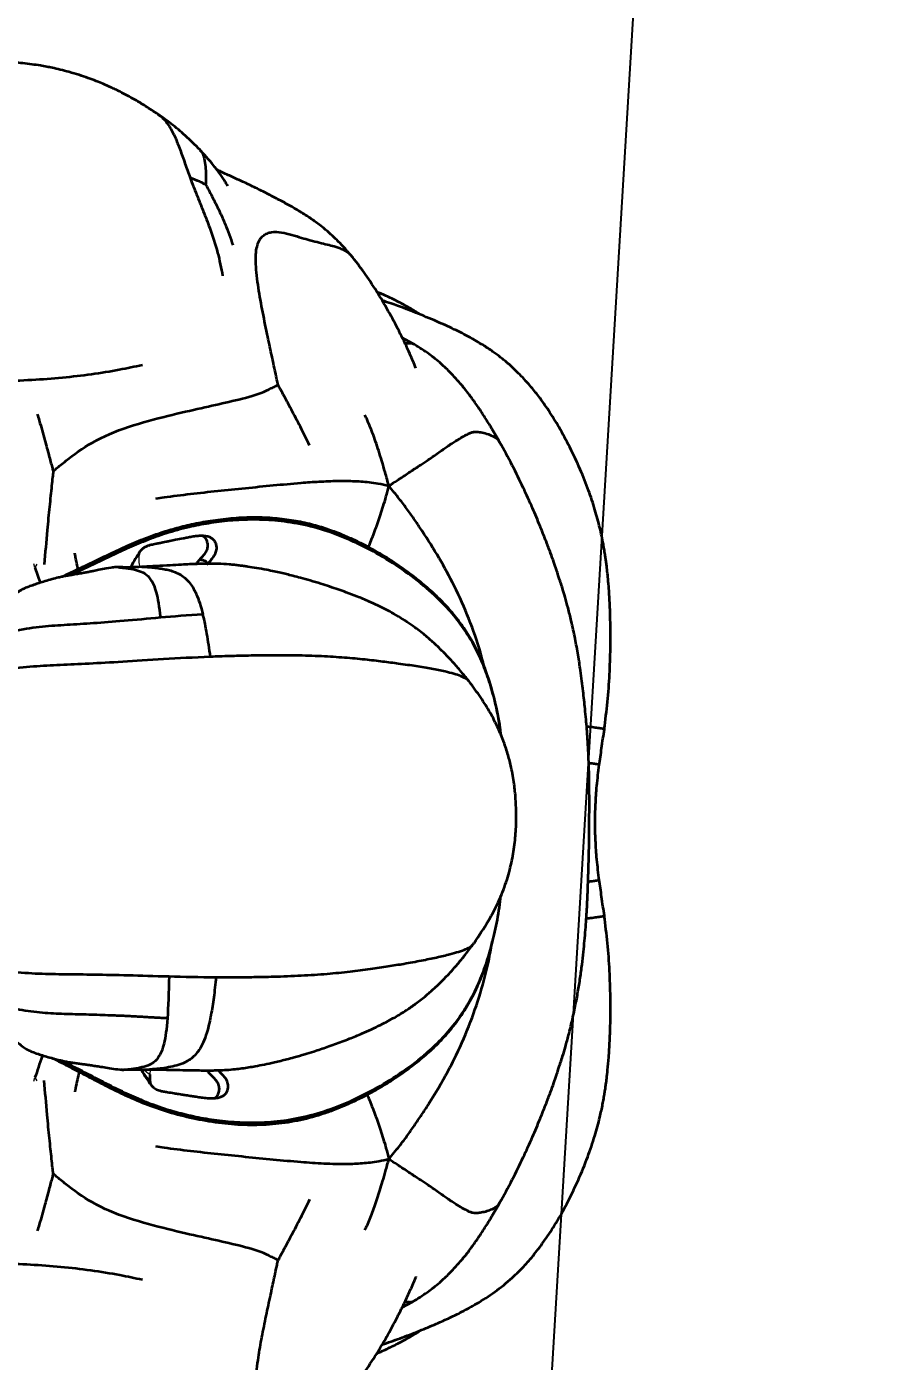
# Model space of a CAD drawing. Header units: millimetres. Extents: x 6622 to 532820, y 3370 to 359312.
# Drawn here: x 458903.9 to 459124.3, y 315554.9 to 315897.8 of the extents above; entities that cross this region are included whole.
import ezdxf
from ezdxf import colors
from ezdxf.entities.mleader import LeaderData, LeaderLine
from ezdxf.math import Vec2, Vec3

# ---------------------------------------------------------------- set-up
doc = ezdxf.new("R2010")
doc.units = ezdxf.units.MM
doc.styles.get("Standard").update_dxf_attribs({"font": 'txt', "bigfont": 'gbcbig.shx'})

# ---------------------------------------------------------------- blocks, each defined once
blk = doc.blocks.new('A$C7F547E15')
at = {"color": 2, "linetype": 'Continuous', "lineweight": 18}
for p, q in [((161.63, 185.22), (162.72, 184.87)), ((162.72, 184.87), (161.72, 184.31)), ((326.59, 184.87), (327.68, 185.22)), ((327.59, 184.31), (326.59, 184.87)), ((163.94, 149.89), (165.12, 150.67)), ((326.72, 154.1), (327.92, 153.38))]:
    blk.add_line(p, q, dxfattribs=at)
at = {"color": 2, "linetype": 'Continuous', "lineweight": 35}
for p, q in [((326.59, 184.87), (321.64, 183.19)), ((326.61, 159.08), (326.6, 159.23)), ((326.61, 156.6), (326.61, 159.27)), ((165.2, 156.45), (165.29, 153.79)), ((165.3, 154.92), (165.3, 153.79)), ((326.6, 156.6), (326.56, 157.73)), ((165.39, 147.5), (165.38, 148.11)), ((89.07, 66.85), (90.78, 63.56)), ((398.53, 63.56), (400.26, 66.87)), ((205.79, 43.96), (205.94, 43.89)), ((289.82, 45.36), (289.96, 45.43))]:
    blk.add_line(p, q, dxfattribs=at)
for points, knots in [([(472.14, 145.38), (473.02, 146.7), (474.62, 149.08), (476.58, 152.39), (477.98, 154.92), (478.97, 156.81), (479.73, 158.34), (480.44, 159.82), (481.15, 161.36), (481.93, 163.14), (482.8, 165.27), (483.78, 167.86), (484.77, 170.77), (485.66, 173.78), (486.41, 176.64), (486.95, 179.03), (487.38, 181.15), (487.76, 183.31), (488.15, 185.87), (488.59, 189.45), (488.96, 193.93), (489.21, 199.42), (489.35, 207.22), (489.32, 216.93), (488.99, 227.72), (488.44, 237.15), (487.68, 245.82), (486.61, 254.66), (485.14, 264.47), (484.08, 271.37), (483.51, 275.02)], [0, 0, 0, 0, 0.036075, 0.065313, 0.087292, 0.101905, 0.11406, 0.126682, 0.139766, 0.153305, 0.171991, 0.193292, 0.217188, 0.243042, 0.26539, 0.285041, 0.299039, 0.314501, 0.33407, 0.356904, 0.394747, 0.43376, 0.479357, 0.568852, 0.650552, 0.719804, 0.779041, 0.844443, 0.91786, 1, 1, 1, 1]), ([(97.77, 150.36), (98.29, 152.76), (99.43, 158.11), (100.85, 166.91), (101.95, 176.52), (102.66, 186.29), (103.04, 196.09), (103.21, 205.92), (103.29, 215.73), (103.5, 225.5), (103.74, 231.87), (103.85, 235.05)], [0, 0, 0, 0, 0.091735, 0.205241, 0.318759, 0.432297, 0.545844, 0.659392, 0.772941, 0.886443, 1, 1, 1, 1]), ([(391.54, 150.37), (391.02, 152.81), (389.89, 158.1), (388.5, 166.72), (387.4, 176.13), (386.66, 186.01), (386.28, 195.89), (386.12, 205.89), (386.03, 213.34), (385.95, 218.6), (385.9, 221.42), (385.84, 224.33), (385.75, 227.48), (385.63, 231.09), (385.52, 233.65), (385.46, 235.05)], [0, 0, 0, 0, 0.093598, 0.202502, 0.312627, 0.42695, 0.547387, 0.655638, 0.773755, 0.806211, 0.838966, 0.872201, 0.90814, 0.949742, 1, 1, 1, 1]), ([(189.73, 207.75), (189.65, 207.57), (189.48, 207.22), (189.24, 206.69), (189.01, 206.15), (188.8, 205.61), (188.59, 205.07), (188.4, 204.53), (188.21, 203.99), (188.03, 203.44), (187.85, 202.89), (187.67, 202.33), (187.5, 201.76), (187.33, 201.19), (187.16, 200.63), (186.99, 200.06), (186.83, 199.5), (186.68, 198.94), (186.52, 198.38), (186.37, 197.81), (185.96, 196.22), (185.33, 193.59), (184.61, 189.88), (184.03, 186.16), (183.63, 182.51), (183.39, 178.94), (183.25, 175.46), (183.16, 171.96), (183.06, 168.46), (182.96, 164.94), (182.87, 162.07), (182.78, 159.84), (182.72, 158.26), (182.65, 156.68), (182.57, 155.09), (182.49, 153.5), (182.4, 151.91), (182.31, 150.31), (182.22, 148.71), (182.13, 147.11), (182.03, 145.51), (181.95, 143.91), (181.89, 142.85), (181.86, 142.31)], [0, 0, 0, 0, 0.009014, 0.017986, 0.026887, 0.035709, 0.044462, 0.053171, 0.061873, 0.070615, 0.079448, 0.088393, 0.097403, 0.106419, 0.115392, 0.124315, 0.133197, 0.142046, 0.15087, 0.159679, 0.168491, 0.225631, 0.28284, 0.339967, 0.397145, 0.45019, 0.50314, 0.556101, 0.609182, 0.662198, 0.715181, 0.738874, 0.762564, 0.786267, 0.810001, 0.833779, 0.857595, 0.881419, 0.905224, 0.928994, 0.952715, 0.976383, 1, 1, 1, 1]), ([(310.45, 144.56), (310.08, 148.78), (309.32, 156.56), (308.6, 166.24), (308.1, 174.62), (307.61, 182.4), (306.46, 190.65), (304.46, 198.7), (302.31, 205.11), (301.23, 207.92), (300.3, 209.68)], [0, 0, 0, 0, 1, 2, 3, 4, 5, 6, 6.5, 7, 7, 7, 7]), ([(326.62, 159.09), (326.5, 160.04), (326.29, 161.81), (325.79, 164.11), (325.45, 165.83), (325.23, 166.93), (325.09, 167.66), (324.95, 168.41), (324.72, 169.61), (324.43, 171.29), (324.12, 173.14), (323.85, 174.75), (323.59, 176.15), (323.26, 177.6), (322.78, 179.49), (322.18, 181.52), (321.55, 183.49), (320.98, 185.19), (320.42, 186.75), (319.89, 188.09), (319.38, 189.18), (318.82, 190.12), (318.18, 191.04), (317.32, 192.13), (316.07, 193.59), (314.29, 195.6), (312.82, 197.2), (311.98, 198.11)], [0, 0, 0, 0, 0.037902, 0.069758, 0.093728, 0.108438, 0.114809, 0.124026, 0.144895, 0.173321, 0.204843, 0.23714, 0.272827, 0.313635, 0.3841, 0.465233, 0.535389, 0.606393, 0.669536, 0.720186, 0.760608, 0.789678, 0.816963, 0.846534, 0.883963, 0.934036, 1, 1, 1, 1]), ([(178.46, 195.78), (177.81, 195.02), (176.5, 193.47), (174.84, 191.45), (173.39, 189.71), (172.3, 188.26), (171.56, 186.98), (170.97, 185.64), (170.44, 184.18), (169.89, 182.48), (169.32, 180.53), (168.83, 178.76), (168.4, 177.12), (168.04, 175.6), (167.74, 174.09), (167.51, 172.56), (167.29, 170.96), (167.1, 169.56), (166.93, 168.29), (166.74, 166.97), (166.51, 165.38), (166.22, 163.53), (165.88, 161.41), (165.43, 158.98), (165.28, 157.19), (165.2, 156.27)], [0, 0, 0, 0, 0.050237, 0.101949, 0.150308, 0.200001, 0.242003, 0.282614, 0.3322, 0.395644, 0.47105, 0.554612, 0.616154, 0.668298, 0.711802, 0.748525, 0.780096, 0.806851, 0.829358, 0.848537, 0.872858, 0.897688, 0.928179, 0.962965, 1, 1, 1, 1]), ([(169.89, 182.43), (169.79, 182.47), (167.33, 183.36), (164.98, 184.13), (162.72, 184.87)], [0, 0, 0, 0, 0.042353, 1, 1, 1, 1]), ([(131.86, 179.01), (131.43, 179.12), (130.41, 179.4), (128.68, 179.87), (126.61, 180.42), (124.34, 181.03), (120.61, 182.05), (116.92, 183.05), (114.19, 183.91), (113.49, 184.14)], [0, 0, 0, 0, 0.066157, 0.161566, 0.273244, 0.396298, 0.527808, 0.879927, 1, 1, 1, 1]), ([(131.86, 179.01), (132.51, 179.08), (134.08, 179.25), (136.72, 179.53), (139.87, 179.86), (143.32, 180.21), (146.99, 180.58), (153.17, 181.18), (158.11, 181.57), (161.77, 181.86)], [0, 0, 0, 0, 0.065237, 0.157894, 0.264484, 0.380412, 0.503577, 0.632399, 1, 1, 1, 1]), ([(357.46, 179.01), (356.81, 179.08), (355.23, 179.25), (352.59, 179.53), (349.45, 179.86), (346, 180.21), (342.33, 180.58), (336.15, 181.18), (331.2, 181.57), (327.54, 181.86)], [0, 0, 0, 0, 0.065228, 0.1578716, 0.2644462, 0.3803578, 0.5035048, 0.6323083, 1, 1, 1, 1]), ([(375.83, 184.14), (375.13, 183.92), (372.4, 183.05), (368.71, 182.05), (364.98, 181.03), (362.71, 180.42), (360.64, 179.87), (358.91, 179.4), (357.88, 179.13), (357.46, 179.01)], [0, 0, 0, 0, 0.120069, 0.47219, 0.603701, 0.726755, 0.838433, 0.933842, 1, 1, 1, 1]), ([(104.1, 106.78), (104.19, 106.96), (104.53, 107.63), (105.44, 109.38), (107.24, 113.19), (109.08, 120.43), (110.97, 128.93), (113.2, 138.81), (116.39, 151.66), (120.91, 164.26), (126.1, 171.89), (129.39, 176.1), (131.03, 178.06), (131.68, 178.81), (131.86, 179.01)], [0, 0, 0, 0, 0.25, 0.5, 1, 2, 3, 4, 5, 6, 7, 7.5, 7.75, 8, 8, 8, 8]), ([(168.88, 178.92), (168.88, 178.91), (168.56, 178.33), (167.76, 176.8), (166.38, 174.11), (164.68, 170.77), (162.79, 167.18), (160.82, 163.44), (158.83, 159.55), (156.48, 154.64), (153.88, 148.52), (151.36, 141.04), (149.42, 133.1), (148.07, 124.93), (147.47, 116.7), (147.71, 108.55), (148.84, 100.58), (150.54, 94.15), (152.21, 89.35), (153.43, 86.24), (154.5, 83.79), (155.45, 81.75), (156.47, 79.65), (157.83, 77.05), (159.84, 73.49), (162.54, 69.17), (165.87, 64.44), (169.45, 59.91), (173.23, 55.73), (177.6, 51.64), (182.74, 47.74), (188.77, 44.17), (195.42, 41.19), (201.48, 39.07), (205.39, 38.16), (206.79, 37.84)], [0, 0, 0, 0, 0.000199, 0.012416, 0.032498, 0.056846, 0.082842, 0.109256, 0.136394, 0.164633, 0.209895, 0.256458, 0.303643, 0.351368, 0.398083, 0.44352, 0.48858, 0.533169, 0.555101, 0.574328, 0.589465, 0.600342, 0.612467, 0.629007, 0.650207, 0.681892, 0.715935, 0.748967, 0.781121, 0.812721, 0.851974, 0.89158, 0.932272, 0.97578, 1, 1, 1, 1]), ([(168.19, 176.21), (167.88, 175.59), (166.65, 173.2), (164.56, 169.04), (161.76, 163.77), (158.98, 158.3), (156.24, 152.42), (153.61, 145.86), (151.51, 139.13), (149.93, 132.28), (148.82, 125.43), (148.21, 117.98), (148.31, 110.03), (149.31, 101.68), (151.43, 93.09), (154.64, 84.44), (158.84, 75.88), (163.93, 67.6), (169.16, 60.61), (174.37, 54.88), (179.49, 50.31), (184.89, 46.54), (190.48, 43.47), (196.17, 40.98), (202.56, 38.81), (209.7, 37.03), (215.99, 35.83), (219.92, 35.35), (221.2, 35.2)], [0, 0, 0, 0, 0.012197, 0.047739, 0.083009, 0.11876, 0.155836, 0.195121, 0.237551, 0.272128, 0.309515, 0.349417, 0.391511, 0.435753, 0.482395, 0.531428, 0.582391, 0.634681, 0.687656, 0.723427, 0.7602, 0.798816, 0.829632, 0.8626, 0.898273, 0.937222, 0.979577, 1, 1, 1, 1]), ([(272.71, 35.18), (273.47, 35.26), (277.21, 35.66), (283.71, 37.03), (292.01, 39.37), (299.7, 42.57), (305.96, 46.16), (310.98, 49.85), (315, 53.39), (318.79, 57.3), (322.29, 61.42), (325.39, 65.47), (327.96, 69.16), (330.01, 72.37), (331.59, 75.05), (332.77, 77.16), (333.71, 78.94), (334.7, 80.92), (335.98, 83.63), (337.54, 87.29), (339.16, 91.75), (340.64, 96.86), (341.79, 102.54), (342.5, 108.7), (342.7, 115.23), (342.35, 121.92), (341.53, 128.42), (340.41, 134.46), (339.06, 139.9), (337.56, 144.8), (335.69, 149.94), (333.47, 155.25), (330.91, 160.74), (328.41, 165.87), (326.45, 170.03), (324.94, 173.26), (324.13, 174.98), (323.68, 175.88), (323.61, 176.02)], [0, 0, 0, 0, 0.0123533, 0.0605575, 0.1070856, 0.1520147, 0.1958868, 0.224977, 0.254279, 0.2840973, 0.3146581, 0.3430732, 0.3676002, 0.3882521, 0.4050829, 0.4181657, 0.427576, 0.4377267, 0.4540617, 0.4761441, 0.5019173, 0.5305767, 0.5617401, 0.5951447, 0.6304838, 0.6672832, 0.7040738, 0.7378647, 0.7688781, 0.7976573, 0.824665, 0.8626871, 0.8987567, 0.9330928, 0.9658929, 0.981792, 0.9971877, 1, 1, 1, 1]), ([(357.46, 179.01), (357.64, 178.81), (358.29, 178.06), (359.93, 176.1), (363.22, 171.89), (368.4, 164.26), (372.93, 151.66), (376.12, 138.81), (378.35, 128.93), (380.24, 120.43), (382.07, 113.19), (383.88, 109.38), (384.79, 107.63), (385.13, 106.96), (385.22, 106.78)], [0, 0, 0, 0, 0.25, 0.5, 1, 2, 3, 4, 5, 6, 7, 7.5, 7.75, 8, 8, 8, 8]), ([(164.61, 170.66), (164.48, 170.69), (163.42, 170.95), (161.41, 171.39), (159.38, 171.84), (158.29, 172.05), (158.15, 172.08)], [0, 0, 0, 0, 0.059641, 0.488411, 0.934112, 1, 1, 1, 1]), ([(272.64, 35.16), (274.42, 35.4), (278.63, 35.98), (284.96, 37.39), (291.43, 39.32), (297.21, 41.61), (302.9, 44.48), (308.42, 48.06), (313.71, 52.45), (319.11, 58), (324.58, 64.8), (329.96, 72.89), (334.45, 81.3), (337.96, 89.84), (340.38, 98.35), (341.67, 106.66), (342.05, 114.6), (341.7, 122.06), (340.83, 128.95), (339.49, 135.85), (337.62, 142.65), (335.23, 149.29), (332.69, 155.27), (330.1, 160.83), (327.49, 166.19), (325.52, 170.48), (324.35, 172.97), (324.03, 173.65)], [0, 0, 0, 0, 0.029489, 0.069774, 0.106673, 0.140773, 0.172647, 0.21259, 0.250626, 0.287625, 0.342419, 0.396505, 0.449219, 0.499935, 0.548179, 0.59394, 0.63748, 0.678753, 0.717424, 0.753188, 0.797075, 0.837709, 0.876059, 0.913038, 0.949519, 0.986281, 1, 1, 1, 1]), ([(326.01, 170.96), (326.61, 171.1), (328.16, 171.46), (329.88, 171.83), (331.01, 172.05), (331.17, 172.08)], [0, 0, 0, 0, 0.343196, 0.904162, 1, 1, 1, 1]), ([(326.57, 159.58), (326.57, 159.72), (326.57, 159.94), (326.5, 160.08), (326.47, 160.13)], [0, 0, 0, 0, 0.638541, 1, 1, 1, 1]), ([(326.56, 157.73), (326.6, 158.16), (326.64, 158.64), (326.61, 159.05), (326.61, 159.08)], [0, 0, 0, 0, 0.9098016, 1, 1, 1, 1]), ([(165.3, 154.92), (165.25, 155.35), (165.18, 155.87), (165.21, 156.33), (165.21, 156.42)], [0, 0, 0, 0, 0.811505, 1, 1, 1, 1]), ([(165.23, 156.77), (165.22, 156.9), (165.21, 157.12), (165.28, 157.27), (165.31, 157.32)], [0, 0, 0, 0, 0.633278, 1, 1, 1, 1]), ([(181.86, 142.31), (178.26, 142.58), (173.13, 143.32), (169.4, 144.89), (167.41, 146.72), (166.4, 149.03), (165.78, 151.52), (165.46, 153.53), (165.35, 154.47), (165.3, 154.92)], [0, 0, 0, 0, 1, 2, 3, 4, 5, 5.5, 6, 6, 6, 6]), ([(326.56, 157.73), (326.53, 157.29), (326.45, 156.34), (326.2, 154.32), (325.67, 151.81), (324.74, 149.47), (322.81, 147.56), (319.14, 145.87), (314.04, 144.95), (310.45, 144.56)], [0, 0, 0, 0, 0.5, 1, 2, 3, 4, 5, 6, 6, 6, 6]), ([(326.73, 150.64), (326.68, 151.76), (326.59, 153.84), (326.6, 155.73), (326.61, 156.6)], [0, 0, 0, 0, 0.538653, 1, 1, 1, 1]), ([(165.14, 150.68), (164.29, 150.18), (162.71, 149.25), (161.04, 148.05), (160.27, 147.5)], [0, 0, 0, 0, 0.535458, 1, 1, 1, 1]), ([(165.29, 153.79), (165.33, 152.87), (165.4, 150.96), (165.39, 148.81), (165.39, 147.71)], [0, 0, 0, 0, 0.483682, 1, 1, 1, 1]), ([(289.96, 45.41), (291.29, 46.47), (293.7, 48.4), (296.83, 51.2), (299.22, 53.5), (301.08, 55.4), (302.58, 57.01), (303.91, 58.53), (305.19, 60.05), (306.61, 61.86), (308.23, 64.08), (309.97, 66.7), (311.61, 69.43), (313.06, 72.12), (314.39, 74.8), (315.81, 77.91), (317.21, 81.28), (318.46, 84.58), (319.51, 87.52), (320.42, 90.23), (321.39, 93.24), (322.32, 96.35), (323.16, 99.34), (323.83, 101.88), (324.36, 103.99), (324.84, 106), (325.3, 108.11), (325.85, 110.78), (326.37, 113.65), (326.74, 115.98), (327.01, 117.85), (327.18, 119.18), (327.36, 120.75), (327.58, 123.02), (327.75, 125.86), (327.78, 128.59), (327.74, 130.58), (327.7, 131.99), (327.65, 133.5), (327.56, 135.46), (327.42, 138.15), (327.21, 141.71), (326.99, 145.94), (326.82, 148.99), (326.73, 150.56)], [0, 0, 0, 0, 0.044461, 0.080463, 0.10828, 0.129648, 0.148488, 0.165208, 0.182679, 0.202664, 0.227038, 0.254864, 0.283674, 0.308619, 0.333105, 0.35986, 0.395298, 0.426126, 0.448567, 0.472852, 0.497337, 0.527122, 0.553172, 0.573906, 0.591728, 0.606604, 0.625326, 0.647115, 0.678354, 0.708563, 0.723712, 0.738729, 0.753272, 0.767935, 0.797538, 0.823294, 0.835109, 0.846568, 0.858166, 0.873667, 0.895522, 0.924826, 0.961054, 1, 1, 1, 1]), ([(326.72, 150.56), (326.72, 150.42), (326.76, 149.62), (326.67, 148.15), (326.47, 146.19), (326.19, 144.3), (325.88, 142.5), (325.43, 140.69), (324.72, 138.89), (323.6, 137.09), (322.15, 135.52), (320.28, 134.16), (318.02, 132.99), (315.13, 131.88), (312.7, 131.23), (311.44, 130.9)], [0, 0, 0, 0, 0.01672, 0.093432, 0.17143, 0.249835, 0.32813, 0.40635, 0.497733, 0.589801, 0.683517, 0.756107, 0.832012, 0.912735, 1, 1, 1, 1]), ([(331.69, 151.14), (330.9, 151.66), (329.18, 152.78), (327.56, 153.65), (326.69, 154.11)], [0, 0, 0, 0, 0.464531, 1, 1, 1, 1]), ([(330.37, 151.51), (330.57, 151.49), (330.96, 151.44), (331.4, 151.33), (331.59, 151.19), (331.66, 151.14)], [0, 0, 0, 0, 0.39952, 0.771013, 1, 1, 1, 1]), ([(336.7, 131.24), (336.7, 131.51), (336.7, 131.99), (336.61, 133.02), (336.43, 134.32), (336.13, 135.88), (335.79, 137.6), (335.44, 139.43), (335.06, 141.3), (334.78, 142.7), (334.57, 143.75), (334.35, 144.82), (334.09, 146.09), (333.83, 147.33), (333.55, 148.45), (333.19, 149.39), (332.58, 150.35), (332.01, 150.86), (331.68, 151.15)], [0, 0, 0, 0, 0.0692, 0.126262, 0.21691, 0.290799, 0.356705, 0.46765, 0.551455, 0.59697, 0.635477, 0.67402, 0.721023, 0.783723, 0.821232, 0.865662, 0.922361, 1, 1, 1, 1]), ([(140.68, 146.1), (140.55, 145.2), (140.03, 141.62), (139.22, 134.95), (138.25, 126.21), (137.34, 117.29), (136.48, 108.31), (135.67, 99.88), (135.14, 91.95), (134.99, 86.2), (135.11, 82.1), (135.25, 79.63), (135.51, 77.05), (135.9, 74.2), (136.36, 72.25), (136.62, 71.18)], [0, 0, 0, 0, 0.038765, 0.15485, 0.270429, 0.385325, 0.49973, 0.614584, 0.712848, 0.814023, 0.846974, 0.880796, 0.916061, 0.954153, 1, 1, 1, 1]), ([(160.27, 147.5), (160.04, 147.28), (159.61, 146.88), (159, 146.03), (158.54, 144.95), (158.28, 143.59), (158.04, 142.03), (157.77, 140.37), (157.52, 138.82), (157.31, 137.53), (157.1, 136.17), (156.86, 134.65), (156.62, 133.03), (156.4, 131.61), (156.24, 130.38), (156.13, 129.37), (156.07, 128.31), (156.09, 127.73), (156.1, 127.41)], [0, 0, 0, 0, 0.056135, 0.101187, 0.170193, 0.22511, 0.273719, 0.355498, 0.415442, 0.453719, 0.510199, 0.587187, 0.65934, 0.743446, 0.791613, 0.84713, 0.914433, 1, 1, 1, 1]), ([(161.57, 147.92), (161.37, 147.89), (160.99, 147.83), (160.55, 147.7), (160.37, 147.55), (160.3, 147.5)], [0, 0, 0, 0, 0.398727, 0.769496, 1, 1, 1, 1]), ([(165.37, 148.14), (165.35, 146.67), (165.31, 143.74), (165.22, 139.48), (165.13, 135.6), (165.08, 132.36), (165.05, 129.78), (165.06, 127.74), (165.11, 125.62), (165.22, 123.18), (165.45, 120.64), (165.73, 118.29), (166.07, 116.09), (166.48, 113.72), (166.96, 111.23), (167.56, 108.41), (168.14, 105.97), (168.68, 103.85), (169.37, 101.28), (170.21, 98.39), (171.09, 95.55), (171.87, 93.16), (172.63, 90.93), (173.73, 87.83), (175.14, 84.08), (176.75, 80.14), (178.24, 76.78), (179.94, 73.24), (181.95, 69.46), (184.23, 65.73), (186.64, 62.27), (189.07, 59.17), (191.57, 56.35), (193.63, 54.23), (195.4, 52.52), (197.14, 50.9), (199.44, 48.89), (202.37, 46.48), (204.59, 44.84), (205.8, 43.94)], [0, 0, 0, 0, 0.036732, 0.073058, 0.105139, 0.13144, 0.152251, 0.169162, 0.183649, 0.205525, 0.228204, 0.247593, 0.269095, 0.290206, 0.321902, 0.353857, 0.372934, 0.389797, 0.409535, 0.438681, 0.463343, 0.482211, 0.500507, 0.521321, 0.563254, 0.599327, 0.627066, 0.655742, 0.698162, 0.735685, 0.767458, 0.805332, 0.839899, 0.868185, 0.883001, 0.902685, 0.928577, 0.96096, 1, 1, 1, 1]), ([(195, 126.68), (192.78, 126.93), (188.44, 127.4), (182.82, 128.28), (178.21, 129.3), (174.68, 130.47), (172.06, 131.76), (170.18, 133.14), (168.82, 134.61), (167.65, 136.4), (166.77, 138.59), (166.17, 141.27), (165.75, 143.66), (165.51, 145.6), (165.4, 146.7), (165.39, 147.34), (165.39, 147.5)], [0, 0, 0, 0, 0.095264, 0.185976, 0.26891, 0.344436, 0.414727, 0.481658, 0.546717, 0.610894, 0.706006, 0.801073, 0.896501, 0.941045, 0.984755, 1, 1, 1, 1]), ([(352.7, 71.18), (352.96, 72.31), (353.45, 74.36), (353.85, 77.36), (354.09, 80.08), (354.23, 82.69), (354.28, 85.24), (354.26, 88.87), (354.07, 93.59), (353.59, 100.42), (352.84, 108.31), (351.97, 117.29), (351.07, 126.21), (350.09, 134.95), (349.28, 141.62), (348.77, 145.2), (348.64, 146.1)], [0, 0, 0, 0, 0.048312, 0.088311, 0.125433, 0.161077, 0.195816, 0.229868, 0.308409, 0.385434, 0.500285, 0.614686, 0.729579, 0.845154, 0.961236, 1, 1, 1, 1]), ([(472.12, 145.43), (471.95, 145.16), (471.43, 144.36), (470.17, 143.1), (468, 141.5), (464.89, 139.87), (460.79, 138.24), (456.36, 136.71), (453.25, 135.6), (451.71, 135.05)], [0, 0, 0, 0, 0.068644, 0.203896, 0.330407, 0.507584, 0.675678, 0.83884, 1, 1, 1, 1]), ([(460.66, 131.83), (462.2, 133.38), (465.16, 136.34), (468.97, 140.94), (471.15, 143.99), (472.17, 145.43)], [0, 0, 0, 0, 0.366751, 0.701494, 1, 1, 1, 1]), ([(327.67, 132.93), (327.69, 132.92), (328.24, 132.72), (328.68, 132.31), (329.11, 131.91)], [0, 0, 0, 0, 0.036185, 1, 1, 1, 1]), ([(451.71, 135.05), (449.93, 134.37), (446.39, 133.01), (441, 130.79), (434.81, 128.4), (427.94, 126.08), (422.71, 125.08), (420.22, 124.6)], [0, 0, 0, 0, 0.178162, 0.354883, 0.528191, 0.775015, 1, 1, 1, 1]), ([(449.52, 130.04), (449.6, 130.2), (449.89, 130.78), (450.64, 132.35), (451.28, 133.88), (451.71, 135.05)], [0, 0, 0, 0, 0.25, 0.5, 1, 1, 1, 1]), ([(156.11, 127.37), (156.11, 127.34), (156.1, 127.2), (156.23, 126.92), (156.51, 126.57), (157.09, 126.12), (157.85, 125.79), (158.73, 125.63), (159.46, 125.62), (160.2, 125.76), (161.25, 126.18), (162.38, 127.15), (163.62, 128.36), (164.49, 129.24), (165.04, 129.47), (165.06, 129.48)], [0, 0, 0, 0, 0.008982, 0.050219, 0.095129, 0.144317, 0.252082, 0.309605, 0.369162, 0.431641, 0.499038, 0.655634, 0.829834, 0.99291, 1, 1, 1, 1]), ([(297.86, 128.48), (300.48, 128.84), (304.2, 129.41), (308.58, 130.24), (310.53, 130.67), (311.44, 130.9)], [0, 0, 0, 0, 0.5, 0.75, 1, 1, 1, 1]), ([(327.45, 129.7), (328.02, 129.17), (329.11, 128.17), (330.66, 126.97), (332.13, 126.47), (333.2, 126.45), (333.96, 126.6), (334.61, 126.84), (335.14, 127.18), (335.7, 127.69), (336.21, 128.5), (336.6, 129.64), (336.66, 130.7), (336.7, 131.24)], [0, 0, 0, 0, 0.116242, 0.218995, 0.305008, 0.378566, 0.415033, 0.453506, 0.504965, 0.576239, 0.699572, 0.84667, 1, 1, 1, 1]), ([(329.11, 131.91), (329.08, 131.6), (328.98, 130.99), (328.63, 129.93), (328.16, 129.42), (327.74, 129.53), (327.65, 129.58)], [0, 0, 0, 0, 0.5, 1, 2, 2.25, 2.25, 2.25, 2.25]), ([(329.11, 131.91), (329.51, 131.55), (330.29, 130.86), (331.46, 129.88), (332.8, 129.33), (334.13, 129.31), (335.27, 129.64), (336.02, 130.1), (336.44, 130.53), (336.63, 130.85), (336.7, 131.08), (336.69, 131.19), (336.69, 131.21)], [0, 0, 0, 0, 0.184295, 0.355238, 0.499009, 0.626367, 0.745817, 0.855872, 0.905907, 0.9519, 0.995037, 1, 1, 1, 1]), ([(449.52, 130.04), (449.08, 129.79), (448, 129.2), (446.21, 128.24), (444.08, 127.15), (441.77, 126.01), (439.35, 124.87), (435.48, 123.14), (432.32, 122.08), (430.02, 121.31)], [0, 0, 0, 0, 0.0714543, 0.1721556, 0.2857872, 0.4072647, 0.5331029, 0.6613697, 1, 1, 1, 1]), ([(448.97, 122.87), (449.6, 123.24), (451.95, 124.62), (456, 127.63), (459.17, 130.51), (460.87, 132.05)], [0, 0, 0, 0, 0.1469221, 0.5421094, 1, 1, 1, 1]), ([(460.62, 131.86), (460.48, 131.71), (460.09, 131.29), (458.88, 130.71), (456.86, 130.22), (454.22, 130), (451.99, 129.98), (450.43, 130.01), (449.79, 130.03), (449.52, 130.04)], [0, 0, 0, 0, 0.095782, 0.274844, 0.510229, 0.71302, 0.883274, 0.952304, 1, 1, 1, 1]), ([(156.1, 127.41), (156.16, 126.84), (156.28, 125.77), (156.7, 124.7), (157.15, 124.02), (157.7, 123.47), (158.57, 122.99), (159.56, 122.76), (160.6, 122.8), (161.58, 123.1), (162.27, 123.45), (162.94, 123.94), (163.72, 124.62), (164.43, 125.38), (164.97, 125.89), (165.11, 126.03)], [0, 0, 0, 0, 0.166074, 0.316993, 0.430827, 0.497321, 0.573226, 0.640472, 0.724165, 0.774574, 0.830887, 0.860726, 0.893676, 0.97286, 1, 1, 1, 1]), ([(195, 126.68), (195, 124.65), (194.98, 120.51), (195.04, 114.37), (195.2, 107.21), (195.5, 99.33), (196.04, 91.09), (196.77, 83.68), (197.61, 77.14), (198.48, 71.4), (199.39, 65.87), (200.35, 60.63), (201.37, 55.73), (202.3, 51.73), (203.18, 48.64), (204.01, 46.37), (204.88, 44.85), (205.5, 44.08), (205.78, 43.97), (205.79, 43.96)], [0, 0, 0, 0, 0.045514, 0.092728, 0.140973, 0.213605, 0.284211, 0.351442, 0.415361, 0.475907, 0.533051, 0.605925, 0.678192, 0.752563, 0.810302, 0.87014, 0.93245, 0.995938, 1, 1, 1, 1]), ([(289.96, 45.43), (289.98, 45.43), (290.25, 45.56), (290.84, 46.35), (291.66, 47.9), (292.41, 50.2), (293.18, 53.32), (293.98, 57.34), (294.82, 62.28), (295.6, 67.55), (296.32, 73.11), (296.99, 78.87), (297.6, 85.44), (298.07, 92.87), (298.32, 101.12), (298.35, 109.01), (298.25, 116.17), (298.1, 122.31), (297.94, 126.45), (297.86, 128.48)], [0, 0, 0, 0, 0.004062, 0.06755, 0.12986, 0.189698, 0.247437, 0.321808, 0.394075, 0.466949, 0.524093, 0.584639, 0.648559, 0.715789, 0.786395, 0.859027, 0.907272, 0.954486, 1, 1, 1, 1]), ([(426.1, 82.78), (427.16, 83.67), (429.08, 85.29), (431.54, 87.67), (433.63, 89.89), (435.38, 91.92), (436.84, 93.79), (437.95, 95.31), (438.97, 96.78), (440.06, 98.46), (441.52, 100.84), (443.05, 103.51), (444.78, 106.73), (446.62, 110.24), (448.48, 113.98), (450.28, 117.76), (451.99, 121.52), (453.3, 124.38), (454.11, 126.04), (454.35, 126.54)], [0, 0, 0, 0, 0.072698, 0.132204, 0.180523, 0.235495, 0.278155, 0.312267, 0.346075, 0.382848, 0.424806, 0.509253, 0.595739, 0.671923, 0.753317, 0.837212, 0.903989, 0.971209, 1, 1, 1, 1]), ([(63.32, 82.7), (62.91, 83.05), (62.13, 83.72), (61.2, 84.9), (60.52, 86.13), (60.02, 87.39), (59.55, 88.96), (59.05, 90.9), (58.44, 93.47), (57.72, 96.28), (56.88, 99.28), (55.9, 102.39), (55.05, 105.71), (54.9, 108.44), (55.41, 110.38), (56.19, 111.66), (57.45, 112.71), (59.23, 113.48), (61.6, 113.92), (64.59, 113.99), (68.13, 113.74), (72.83, 113.14), (78.62, 112.13), (85.31, 110.79), (90.82, 109.63), (94.98, 108.74), (97.75, 108.14), (100.26, 107.6), (102.35, 107.15), (103.59, 106.89), (104.1, 106.78)], [0, 0, 0, 0, 0.04553, 0.086323, 0.121679, 0.152989, 0.181594, 0.226095, 0.268813, 0.312167, 0.346687, 0.384024, 0.423145, 0.462317, 0.482075, 0.502494, 0.524376, 0.548755, 0.576763, 0.609448, 0.646745, 0.687704, 0.753232, 0.820394, 0.88514, 0.913733, 0.940509, 0.964795, 0.985515, 1, 1, 1, 1]), ([(385.22, 106.78), (385.77, 106.9), (387.11, 107.18), (389.36, 107.67), (392.06, 108.25), (395.05, 108.89), (398.22, 109.57), (403.1, 110.6), (409.51, 111.91), (416.1, 113.09), (421.19, 113.74), (424.73, 113.99), (427.71, 113.92), (430.09, 113.48), (431.87, 112.71), (433.13, 111.66), (433.91, 110.38), (434.42, 108.44), (434.27, 105.71), (433.41, 102.39), (432.44, 99.28), (431.6, 96.28), (430.88, 93.48), (430.26, 90.9), (429.77, 88.96), (429.3, 87.39), (428.8, 86.13), (428.11, 84.9), (427.22, 83.75), (426.46, 83.1), (426.07, 82.77)], [0, 0, 0, 0, 0.015642, 0.038101, 0.064385, 0.093323, 0.124179, 0.156463, 0.235463, 0.313207, 0.354286, 0.391693, 0.424473, 0.452564, 0.477013, 0.49896, 0.519438, 0.539255, 0.578541, 0.617776, 0.655223, 0.689845, 0.733325, 0.776168, 0.8208, 0.849489, 0.880891, 0.91635, 0.957263, 1, 1, 1, 1]), ([(123.54, 96.67), (121.78, 97.53), (119.07, 98.85), (115.5, 100.7), (112.78, 102.12), (110.19, 103.5), (107.8, 104.77), (105.8, 105.86), (104.6, 106.51), (104.1, 106.78)], [0, 0, 0, 0, 0.262115, 0.406924, 0.548228, 0.683825, 0.810173, 0.921038, 1, 1, 1, 1]), ([(365.78, 96.67), (367.53, 97.53), (370.25, 98.85), (373.81, 100.7), (376.54, 102.13), (379.13, 103.5), (381.51, 104.77), (383.52, 105.86), (384.72, 106.51), (385.22, 106.78)], [0, 0, 0, 0, 0.262335, 0.407101, 0.548362, 0.683919, 0.810229, 0.921061, 1, 1, 1, 1]), ([(63.21, 82.79), (65.24, 81.22), (69.22, 78.15), (75.27, 74.31), (80.82, 71.09), (85.88, 68.4), (90.37, 66.18), (93.84, 64.57), (96.48, 63.41), (97.97, 62.76), (98.77, 62.43), (98.91, 62.37)], [0, 0, 0, 0, 0.179759, 0.350946, 0.506547, 0.647713, 0.772873, 0.878407, 0.935826, 0.989092, 1, 1, 1, 1]), ([(390.58, 62.5), (392.11, 63.13), (395.84, 64.68), (401.68, 67.51), (408.16, 70.89), (414.51, 74.6), (420.55, 78.49), (424.27, 81.37), (426.08, 82.76)], [0, 0, 0, 0, 0.120492, 0.293849, 0.473088, 0.654156, 0.831895, 1, 1, 1, 1]), ([(113.82, 78.86), (114.09, 78.72), (115.04, 78.25), (116.75, 77.54), (118.96, 76.65), (121.32, 75.78), (123.85, 74.92), (126.55, 74.04), (129.49, 73.15), (132.84, 72.17), (135.28, 71.53), (136.62, 71.18)], [0, 0, 0, 0, 0.0393617, 0.1354636, 0.2368898, 0.3437051, 0.4559708, 0.5740199, 0.6992734, 0.8361486, 1, 1, 1, 1]), ([(157.27, 78.16), (156.81, 77.96), (155.53, 77.43), (153.43, 76.6), (150.95, 75.65), (148.4, 74.73), (145.76, 73.83), (142.99, 72.94), (139.91, 72.03), (137.78, 71.48), (136.62, 71.18)], [0, 0, 0, 0, 0.063424, 0.177197, 0.294756, 0.416585, 0.543467, 0.677417, 0.823771, 1, 1, 1, 1]), ([(333.06, 77.73), (333.18, 77.68), (334.12, 77.29), (335.88, 76.6), (338.37, 75.65), (340.92, 74.73), (343.55, 73.83), (346.33, 72.94), (349.41, 72.03), (351.54, 71.48), (352.7, 71.18)], [0, 0, 0, 0, 0.0173, 0.136676, 0.260025, 0.387853, 0.520984, 0.66153, 0.815092, 1, 1, 1, 1]), ([(352.7, 71.18), (354.2, 71.58), (356.94, 72.3), (360.67, 73.4), (363.93, 74.41), (366.92, 75.41), (369.69, 76.39), (372.25, 77.41), (374.17, 78.2), (375.22, 78.72), (375.49, 78.86)], [0, 0, 0, 0, 0.184666, 0.33741, 0.477445, 0.608967, 0.733283, 0.850536, 0.96082, 1, 1, 1, 1]), ([(74.16, 75.09), (74.18, 75.04), (74.52, 74.21), (75.04, 73.09), (75.75, 71.57), (76.45, 70.11), (77.44, 68.14), (78.96, 65.31), (80.32, 62.88), (81.35, 61.36), (81.51, 61.11)], [0, 0, 0, 0, 0.010533, 0.168927, 0.2334, 0.334858, 0.475506, 0.653343, 0.943682, 1, 1, 1, 1]), ([(77, 73.35), (77.65, 71.45), (79.03, 67.41), (81.27, 61.63), (83.52, 56.25), (85.55, 51.75), (87.37, 48.02), (89.01, 44.95), (91.23, 41.1), (94.38, 36.33), (98.48, 31.39), (102.59, 27.32), (106.64, 23.89), (111.36, 20.45), (116.86, 16.95), (123.12, 13.49), (129.99, 10.21), (137.01, 7.34), (143.73, 5.06), (148.72, 3.71), (152.1, 2.93), (154.09, 2.52), (155.95, 2.17), (157.62, 1.89), (159.14, 1.65), (160.71, 1.43), (162.71, 1.17), (165.61, 0.85), (169.65, 0.5), (174.93, 0.19), (181.38, -0.01), (188.89, -0.01), (197.2, 0.25), (205.96, 0.88), (211.8, 1.62), (214.74, 1.99)], [0, 0, 0, 0, 0.034825, 0.073885, 0.107378, 0.135689, 0.159462, 0.179214, 0.19586, 0.236299, 0.277193, 0.305443, 0.335023, 0.368075, 0.405483, 0.446704, 0.49078, 0.536056, 0.576913, 0.612733, 0.625145, 0.637062, 0.648057, 0.657989, 0.666885, 0.67504, 0.686408, 0.702391, 0.726666, 0.757915, 0.796359, 0.841624, 0.892375, 0.945956, 1, 1, 1, 1]), ([(274.58, 1.99), (277.51, 1.62), (283.33, 0.88), (292.05, 0.25), (300.31, -0.01), (307.75, -0.01), (314.11, 0.17), (319.01, 0.45), (322.6, 0.75), (325.2, 1.01), (327.24, 1.25), (328.9, 1.47), (330.42, 1.69), (332.12, 1.96), (335.09, 2.48), (339.47, 3.41), (345.26, 4.98), (351.55, 7.08), (358.26, 9.75), (365.03, 12.9), (371.35, 16.31), (376.78, 19.67), (381.2, 22.79), (385.18, 25.98), (388.86, 29.39), (391.45, 32.16), (393.07, 34.08), (394.33, 35.65), (396.04, 37.97), (398.2, 41.24), (400.62, 45.4), (403.13, 50.35), (405.76, 56.16), (408.53, 62.89), (410.78, 68.73), (411.96, 72.39), (412.27, 73.36)], [0, 0, 0, 0, 0.0536637, 0.1067856, 0.1570112, 0.2017117, 0.2395716, 0.2702239, 0.2885896, 0.3032489, 0.316238, 0.3247503, 0.3333359, 0.3433659, 0.3548714, 0.3857231, 0.4202378, 0.4578614, 0.4994715, 0.5441798, 0.5859287, 0.6224741, 0.6532841, 0.6782704, 0.7095781, 0.7382283, 0.7458845, 0.7552455, 0.7727866, 0.7949092, 0.8221608, 0.8553636, 0.8908309, 0.9329606, 0.9821696, 1, 1, 1, 1]), ([(407.73, 61.02), (408.45, 62.17), (410, 64.62), (411.96, 68.29), (413.71, 71.83), (414.7, 74.08), (415.14, 75.08)], [0, 0, 0, 0, 0.252511, 0.540582, 0.797434, 1, 1, 1, 1]), ([(122.52, 35.64), (122.39, 35.7), (121.76, 35.96), (121.04, 36.88), (120.22, 38.44), (119.66, 40.16), (119.29, 41.84), (119.14, 43.21), (119.23, 44.22), (119.53, 45.09), (120.04, 46.09), (120.79, 47.5), (122.02, 49.58), (123.76, 52.23), (125.97, 55.36), (127.86, 58.08), (129.35, 60.29), (130.26, 61.65), (131.24, 63.13), (132.31, 64.76), (133.51, 66.57), (134.92, 68.7), (136.01, 70.3), (136.62, 71.18)], [0, 0, 0, 0, 0.022801, 0.108991, 0.183845, 0.257887, 0.328869, 0.394619, 0.454806, 0.510869, 0.564297, 0.625207, 0.686426, 0.750077, 0.80097, 0.856329, 0.873254, 0.890836, 0.909214, 0.928539, 0.949158, 0.971895, 1, 1, 1, 1]), ([(136.62, 71.18), (137.98, 70.04), (140.5, 67.95), (144.24, 65.14), (147.74, 62.7), (151.18, 60.38), (155.79, 57.4), (161.57, 53.92), (169.73, 49.56), (179.13, 45.33), (189.74, 41.73), (198.66, 39.36), (204.02, 38.4), (205.9, 38.06)], [0, 0, 0, 0, 0.0691179, 0.127171, 0.1803367, 0.2334709, 0.2869977, 0.3911429, 0.4927163, 0.6423141, 0.7873516, 0.92577, 1, 1, 1, 1]), ([(294.21, 40.47), (295.94, 40.89), (301.29, 42.22), (310.18, 45.36), (320.25, 49.85), (329.69, 55), (336.64, 59.37), (341.76, 62.82), (345.2, 65.23), (348.88, 68), (351.35, 70.06), (352.7, 71.18)], [0, 0, 0, 0, 0.080675, 0.250029, 0.424708, 0.576163, 0.73184, 0.792725, 0.853788, 0.9206, 1, 1, 1, 1]), ([(352.7, 71.18), (353.3, 70.3), (354.39, 68.7), (355.8, 66.57), (357, 64.76), (358.07, 63.13), (359.06, 61.65), (359.96, 60.29), (361.45, 58.08), (363.35, 55.36), (365.56, 52.22), (367.31, 49.56), (368.55, 47.47), (369.33, 45.99), (369.88, 44.91), (370.16, 43.87), (370.14, 42.54), (369.8, 40.69), (369.21, 38.68), (368.33, 36.93), (367.55, 35.96), (366.92, 35.7), (366.79, 35.64)], [0, 0, 0, 0, 0.0281054, 0.0508426, 0.0714615, 0.0907859, 0.1091645, 0.1267469, 0.1436715, 0.1990305, 0.2499242, 0.3140717, 0.3757653, 0.4371779, 0.5003058, 0.5674982, 0.6397983, 0.7196752, 0.8045687, 0.8910078, 0.9771977, 1, 1, 1, 1]), ([(90.68, 66.06), (90.69, 65.7), (90.71, 64.84), (90.62, 63.87), (90.87, 63.43), (90.99, 63.23)], [0, 0, 0, 0, 0.276153, 0.657433, 1, 1, 1, 1]), ([(398.63, 66.09), (398.62, 65.72), (398.6, 64.85), (398.69, 63.87), (398.44, 63.43), (398.32, 63.23)], [0, 0, 0, 0, 0.283136, 0.660437, 1, 1, 1, 1]), ([(90.78, 63.56), (91.77, 61.95), (93.63, 58.91), (96.79, 54.95), (100.29, 51.2), (104.08, 47.8), (107.97, 44.79), (111.43, 42.37), (114.76, 40.2), (118.46, 37.92), (121.07, 36.41), (122.49, 35.6)], [0, 0, 0, 0, 0.123768, 0.23355, 0.331769, 0.460566, 0.569656, 0.661052, 0.755356, 0.86764, 1, 1, 1, 1]), ([(366.83, 35.6), (368.24, 36.41), (370.85, 37.92), (374.56, 40.2), (377.88, 42.37), (381.34, 44.79), (385.24, 47.8), (389.02, 51.2), (392.52, 54.95), (395.68, 58.91), (397.54, 61.95), (398.53, 63.56)], [0, 0, 0, 0, 0.132359, 0.244641, 0.338942, 0.430337, 0.539429, 0.668228, 0.766448, 0.876232, 1, 1, 1, 1]), ([(205.95, 43.84), (208.26, 42.26), (212.7, 39.22), (219.57, 35.68), (226.13, 33.19), (232.34, 31.59), (238.25, 30.66), (243.51, 30.28), (248.21, 30.25), (252.54, 30.44), (257.26, 30.92), (261.91, 31.74), (266.41, 32.88), (270.66, 34.27), (275.19, 36.14), (279.96, 38.6), (284.92, 41.65), (288.15, 44.06), (289.81, 45.3)], [0, 0, 0, 0, 0.093145, 0.179003, 0.256364, 0.326356, 0.39142, 0.454619, 0.501048, 0.546974, 0.598454, 0.65845, 0.703472, 0.752832, 0.806948, 0.866352, 0.930974, 1, 1, 1, 1]), ([(122.49, 35.6), (124.98, 34.22), (129.8, 31.57), (136.9, 28.11), (143.43, 25.14), (149.25, 22.68), (154.06, 20.77), (157.92, 19.32), (160.9, 18.25), (163.3, 17.42), (165.14, 16.81), (166.49, 16.37), (167.87, 15.93), (169.96, 15.27), (172.9, 14.4), (176.66, 13.37), (180.99, 12.3), (185.62, 11.3), (190.25, 10.44), (194.7, 9.72), (198.97, 9.14), (204.11, 8.55), (210.07, 8.01), (216.74, 7.57), (223.13, 7.27), (229.28, 7.07), (234.92, 6.91), (240.47, 6.84), (245.89, 6.8), (251.22, 6.78), (256.47, 6.81), (261.64, 6.9), (266.67, 7.07), (270.99, 7.3), (274.7, 7.57), (277.71, 7.84), (280.84, 8.14), (283.94, 8.46), (286.93, 8.79), (290.14, 9.18), (293.98, 9.69), (298.55, 10.4), (303.9, 11.37), (308.92, 12.46), (313.32, 13.55), (316.78, 14.51), (319.52, 15.32), (321.5, 15.94), (322.83, 16.37), (324.17, 16.81), (326.01, 17.42), (328.41, 18.25), (331.39, 19.32), (335.25, 20.77), (340.07, 22.68), (345.89, 25.14), (352.41, 28.11), (359.52, 31.57), (364.34, 34.22), (366.83, 35.6)], [0, 0, 0, 0, 0.032806, 0.063403, 0.091087, 0.115446, 0.136291, 0.150948, 0.163174, 0.173031, 0.180602, 0.185982, 0.190137, 0.198717, 0.210662, 0.225738, 0.243982, 0.263408, 0.281815, 0.299283, 0.3159, 0.331752, 0.359095, 0.384632, 0.408816, 0.433742, 0.45812, 0.481096, 0.502544, 0.522822, 0.542959, 0.562734, 0.58262, 0.603069, 0.617223, 0.631874, 0.646578, 0.657818, 0.669487, 0.6818, 0.694957, 0.714114, 0.735457, 0.759301, 0.776593, 0.79079, 0.801864, 0.809932, 0.814018, 0.819398, 0.826969, 0.836826, 0.849052, 0.863709, 0.884554, 0.908913, 0.936597, 0.967194, 1, 1, 1, 1]), ([(214.68, 2), (214.64, 2.03), (214.55, 2.11), (214.38, 2.89), (214.17, 4.35), (213.97, 5.97), (213.81, 7.35), (213.76, 7.79)], [0, 0, 0, 0, 0.212822, 0.457054, 0.685967, 0.898783, 1, 1, 1, 1]), ([(226.22, 3.68), (226.19, 3.7), (226.11, 3.73), (225.96, 4.42), (225.79, 5.5), (225.66, 6.74), (225.61, 7.2)], [0, 0, 0, 0, 0.19831, 0.509532, 0.820671, 1, 1, 1, 1]), ([(226.11, 3.61), (228.33, 3.88), (232.57, 4.41), (238.76, 4.83), (244.65, 4.96), (250.53, 4.83), (256.72, 4.41), (260.95, 3.89), (263.18, 3.61)], [0, 0, 0, 0, 0.181052, 0.344873, 0.500074, 0.655259, 0.819032, 1, 1, 1, 1]), ([(263.1, 3.68), (263.13, 3.7), (263.2, 3.73), (263.36, 4.42), (263.52, 5.45), (263.64, 6.61), (263.68, 6.98)], [0, 0, 0, 0, 0.204571, 0.52544, 0.846187, 1, 1, 1, 1]), ([(275.54, 7.65), (275.49, 7.25), (275.34, 5.93), (275.15, 4.35), (274.94, 2.88), (274.76, 2.11), (274.68, 2.03), (274.64, 2)], [0, 0, 0, 0, 0.091023, 0.306253, 0.537763, 0.784764, 1, 1, 1, 1]), ([(214.68, 1.96), (216.71, 2.26), (220.6, 2.83), (224.45, 3.37), (226.29, 3.64)], [0, 0, 0, 0, 0.522384, 1, 1, 1, 1]), ([(214.73, 2.05), (214.72, 2), (214.71, 1.93), (214.68, 1.98), (214.68, 2)], [0, 0, 0, 0, 0.647392, 1, 1, 1, 1]), ([(263.03, 3.63), (264.87, 3.37), (268.72, 2.82), (272.61, 2.26), (274.64, 1.96)], [0, 0, 0, 0, 0.4776407, 1, 1, 1, 1])]:
    blk.add_open_spline(points, degree=3, knots=knots, dxfattribs=at)
for points in [[(297.86, 128.48), (297.64, 133.79), (297.08, 143.9), (296.2, 157.05), (295.62, 167.72), (295.2, 176.83), (294.79, 185.3), (293.9, 194.25), (292.02, 204.77), (290.35, 211.48), (289.38, 214.4)], [(200.48, 212.85), (199.61, 209.9), (198.18, 203.13), (196.67, 192.55), (196.09, 183.58), (195.97, 175.1), (195.87, 165.98), (195.67, 155.29), (195.39, 146.52), (195.27, 141.79)], [(163.94, 149.89), (163.03, 149.28), (162.18, 148.61), (161.57, 147.92)], [(163.76, 147.97), (163.03, 148.02), (162.24, 148.01), (161.57, 147.92)], [(195.27, 141.79), (190.1, 141.89), (185.46, 142.05), (181.86, 142.31)], [(195.27, 141.79), (195.14, 137.06), (195.04, 132), (195, 126.68)], [(311.44, 130.9), (311.18, 135.78), (310.82, 140.34), (310.45, 144.56)]]:
    blk.add_open_spline(points, degree=3, dxfattribs=at)
at = {"color": 2, "linetype": 'Continuous', "lineweight": 18}
for points in [[(163.76, 147.97), (164.17, 148.72), (164.73, 149.44), (165.41, 150.06)], [(165.41, 150.06), (164.97, 150.18), (164.42, 150.08), (163.94, 149.89)], [(330.37, 151.51), (329.7, 151.57), (328.91, 151.54), (328.19, 151.46)]]:
    blk.add_open_spline(points, degree=3, dxfattribs=at)
for points, knots in [([(328.19, 151.46), (327.83, 151.42), (327.29, 151.36), (326.86, 151.21), (326.71, 151.16)], [0, 0, 0, 0, 0.6623595, 1, 1, 1, 1]), ([(327.92, 153.38), (328.39, 153.09), (329.07, 152.63), (329.86, 152), (330.21, 151.68), (330.37, 151.51)], [0, 0, 0, 0, 0.5, 0.75, 1, 1, 1, 1]), ([(165.36, 147.7), (165.18, 147.76), (164.7, 147.89), (164.11, 147.94), (163.76, 147.97)], [0, 0, 0, 0, 0.39171, 1, 1, 1, 1])]:
    blk.add_open_spline(points, degree=3, knots=knots, dxfattribs=at)

msp = doc.modelspace()

# ---------------------------------------------------------------- block references
at = {"color": 3, "xscale": 0.8, "yscale": 0.8, "zscale": 0.8, "rotation": 90}
msp.add_blockref('A$C7F547E15', (459053.894, 315497.593), dxfattribs=at)

# ---------------------------------------------------------------- leaders
at = {"color": 3}
ml = msp.add_multileader_mtext('Standard', dxfattribs=at)
ml.set_content('电控箱', color=3)
ml.set_leader_properties()
ml.build(insert=Vec2(0, 0))
ml.multileader.update_dxf_attribs({"text_right_attachment_type": 6, "dogleg_length": 0.36})
ctx = ml.context
ctx.base_point, ctx.char_height, ctx.plane_origin = Vec3(459097.83, 316528.066), 400, Vec3(458857.682, 316647.256)
ctx.right_attachment = 6
notes = []
notes.append((ctx, [(0, (1, 1, 0), (459097.47, 316528.066), (1, 0), 0.36, [(0, [(459026.712, 315349.692)], 0, [])])]))
ctx.mtext.insert, ctx.mtext.flow_direction = Vec3(459099.83, 316739.095), 5
for ctx, leaders in notes:
    for number, flags, end, landing, length, lines in leaders:
        leader = LeaderData()
        leader.index, (leader.has_last_leader_line, leader.has_dogleg_vector, leader.attachment_direction) = number, flags
        leader.last_leader_point, leader.dogleg_vector, leader.dogleg_length = Vec3(end), Vec3(landing), length
        for number, points, colour, breaks in lines:
            line = LeaderLine()
            line.index, line.vertices, line.color, line.breaks = number, Vec3.list(points), colors.encode_raw_color(colour), breaks
            leader.lines.append(line)
        ctx.leaders.append(leader)

doc.saveas('drawing.dxf')
